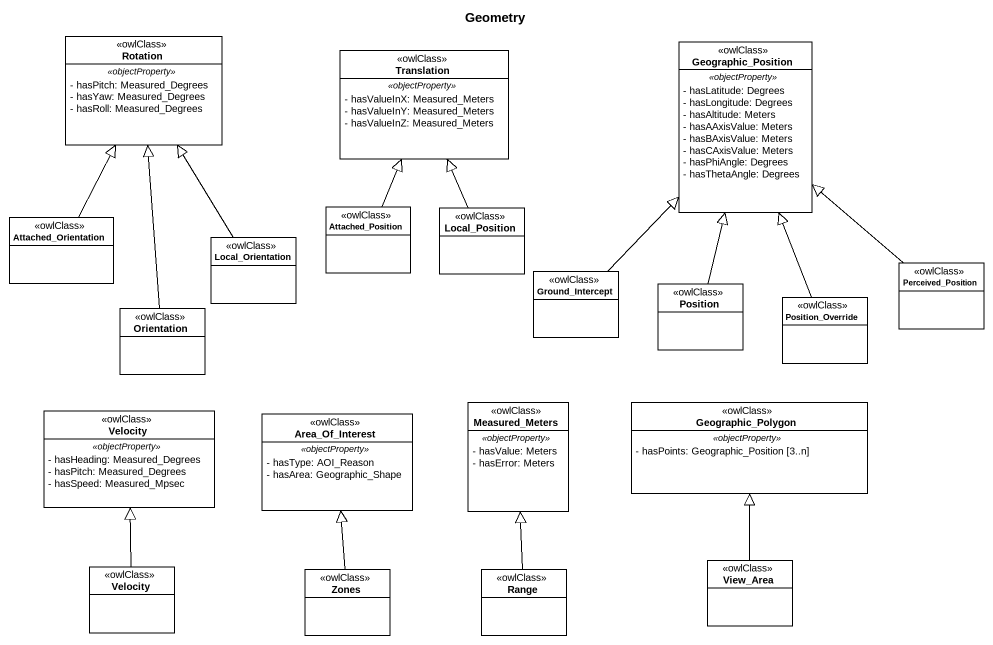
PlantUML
@startuml
title Geometry
hide circle
hide empty members
skinparam classAttributeIconSize 0
class Rotation <<owlClass>> {
  .. <<objectProperty>> ..
  - hasPitch: Measured_Degrees
  - hasYaw: Measured_Degrees
  - hasRoll: Measured_Degrees
}
class Translation <<owlClass>> {
  .. <<objectProperty>> ..
  - hasValueInX: Measured_Meters
  - hasValueInY: Measured_Meters
  - hasValueInZ: Measured_Meters
}
class Geographic_Position <<owlClass>> {
  .. <<objectProperty>> ..
  - hasLatitude: Degrees
  - hasLongitude: Degrees
  - hasAltitude: Meters
  - hasAAxisValue: Meters
  - hasBAxisValue: Meters
  - hasCAxisValue: Meters
  - hasPhiAngle: Degrees
  - hasThetaAngle: Degrees
}
class Attached_Orientation <<owlClass>>
class Local_Orientation <<owlClass>>
class Attached_Position <<owlClass>>
class Local_Position <<owlClass>>
class Ground_Intercept <<owlClass>>
class Position <<owlClass>>
class Perceived_Position <<owlClass>>
class Orientation <<owlClass>>
class Position_Override <<owlClass>>
class Velocity <<owlClass>> {
  .. <<objectProperty>> ..
  - hasHeading: Measured_Degrees
  - hasPitch: Measured_Degrees
  - hasSpeed: Measured_Mpsec
}
class Area_Of_Interest <<owlClass>> {
  .. <<objectProperty>> ..
  - hasType: AOI_Reason
  - hasArea: Geographic_Shape
}
class Measured_Meters <<owlClass>> {
  .. <<objectProperty>> ..
  - hasValue: Meters
  - hasError: Meters
}
class Geographic_Polygon <<owlClass>> {
  .. <<objectProperty>> ..
  - hasPoints: Geographic_Position [3..n]
}
class "Velocity" as Velocity_2 <<owlClass>>
class Zones <<owlClass>>
class Range <<owlClass>>
class View_Area <<owlClass>>
Attached_Orientation -up-|> Rotation
Local_Orientation -up-|> Rotation
Attached_Position -up-|> Translation
Local_Position -up-|> Translation
Ground_Intercept -up-|> Geographic_Position
Position -up-|> Geographic_Position
Perceived_Position -up-|> Geographic_Position
Orientation -up-|> Rotation
Position_Override -up-|> Geographic_Position
Velocity_2 -up-|> Velocity
Zones -up-|> Area_Of_Interest
Range -up-|> Measured_Meters
View_Area -up-|> Geographic_Polygon
@enduml
